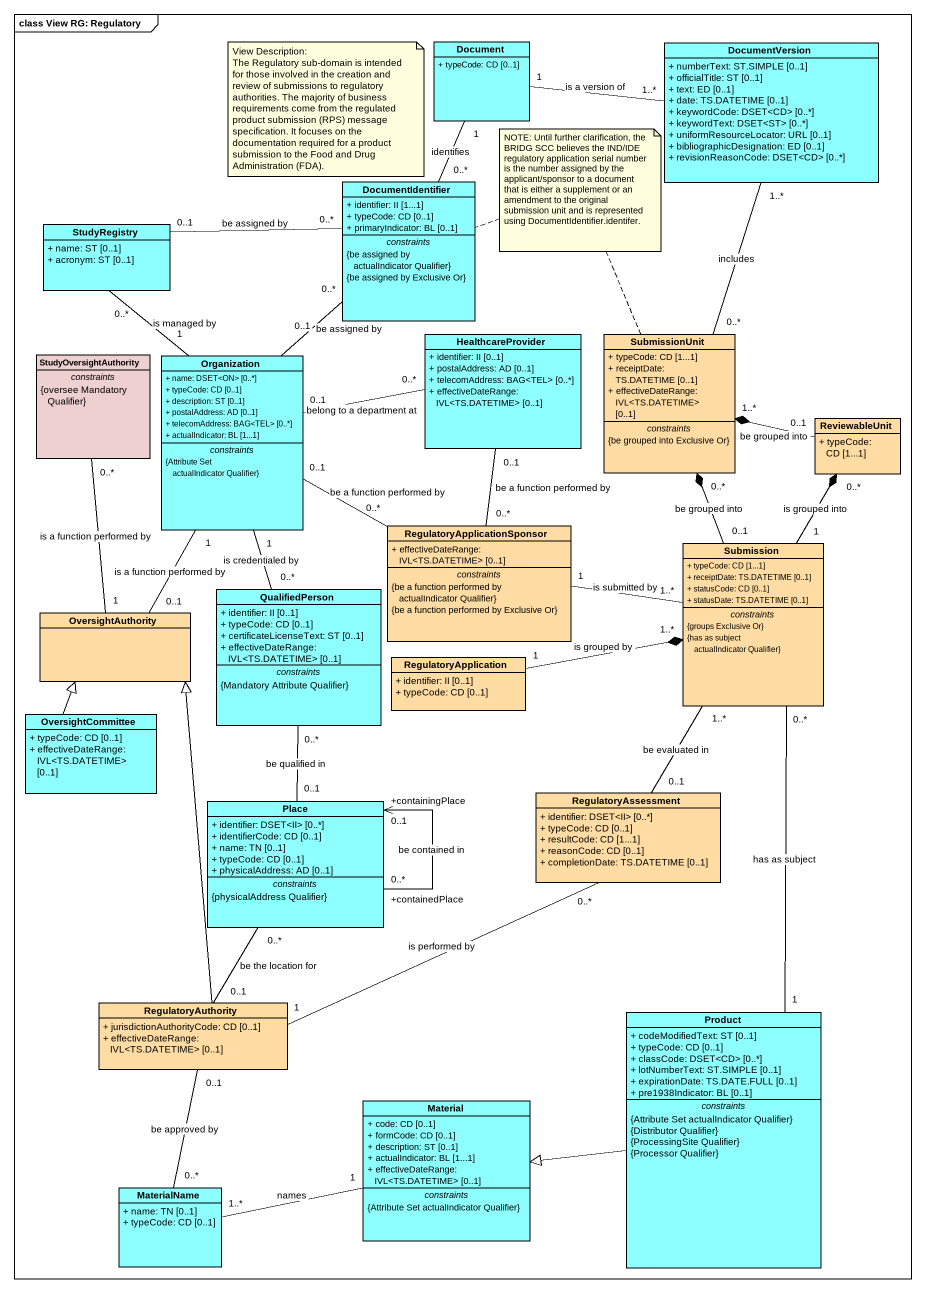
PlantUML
@startuml
mainframe class View RG: Regulatory
hide circle
hide empty members
skinparam classAttributeIconSize 0
class Document #8EFFFF {
  + typeCode: CD [0..1]
}
class DocumentVersion #8EFFFF {
  + numberText: ST.SIMPLE [0..1]
  + officialTitle: ST [0..1]
  + text: ED [0..1]
  + date: TS.DATETIME [0..1]
  + keywordCode: DSET<CD> [0..*]
  + keywordText: DSET<ST> [0..*]
  + uniformResourceLocator: URL [0..1]
  + bibliographicDesignation: ED [0..1]
  + revisionReasonCode: DSET<CD> [0..*]
}
class DocumentIdentifier #8EFFFF {
  + identifier: II [1...1]
  + typeCode: CD [0..1]
  + primaryIndicator: BL [0..1]
  -- constraints --
  {be assigned by actualIndicator Qualifier}
  {be assigned by Exclusive Or}
}
class StudyRegistry #8EFFFF {
  + name: ST [0..1]
  + acronym: ST [0..1]
}
class HealthcareProvider #8EFFFF {
  + identifier: II [0..1]
  + postalAddress: AD [0..1]
  + telecomAddress: BAG<TEL> [0..*]
  + effectiveDateRange: IVL<TS.DATETIME> [0..1]
}
class SubmissionUnit #FEDCA3 {
  + typeCode: CD [1...1]
  + receiptDate: TS.DATETIME [0..1]
  + effectiveDateRange: IVL<TS.DATETIME> [0..1]
  -- constraints --
  {be grouped into Exclusive Or}
}
class StudyOversightAuthority #EED0D0 {
  -- constraints --
  {oversee Mandatory Qualifier}
}
class Organization #8EFFFF {
  + name: DSET<ON> [0..*]
  + typeCode: CD [0..1]
  + description: ST [0..1]
  + postalAddress: AD [0..1]
  + telecomAddress: BAG<TEL> [0..*]
  + actualIndicator: BL [1...1]
  -- constraints --
  {Attribute Set actualIndicator Qualifier}
}
class ReviewableUnit #FEDCA3 {
  + typeCode: CD [1...1]
}
class RegulatoryApplicationSponsor #FEDCA3 {
  + effectiveDateRange: IVL<TS.DATETIME> [0..1]
  -- constraints --
  {be a function performed by actualIndicator Qualifier}
  {be a function performed by Exclusive Or}
}
class Submission #FEDCA3 {
  + typeCode: CD [1...1]
  + receiptDate: TS.DATETIME [0..1]
  + statusCode: CD [0..1]
  + statusDate: TS.DATETIME [0..1]
  -- constraints --
  {groups Exclusive Or}
  {has as subject actualIndicator Qualifier}
}
class OversightAuthority #FEDCA3
class QualifiedPerson #8EFFFF {
  + identifier: II [0..1]
  + typeCode: CD [0..1]
  + certificateLicenseText: ST [0..1]
  + effectiveDateRange: IVL<TS.DATETIME> [0..1]
  -- constraints --
  {Mandatory Attribute Qualifier}
}
class RegulatoryApplication #FEDCA3 {
  + identifier: II [0..1]
  + typeCode: CD [0..1]
}
class OversightCommittee #8EFFFF {
  + typeCode: CD [0..1]
  + effectiveDateRange: IVL<TS.DATETIME> [0..1]
}
class Place #8EFFFF {
  + identifier: DSET<II> [0..*]
  + identifierCode: CD [0..1]
  + name: TN [0..1]
  + typeCode: CD [0..1]
  + physicalAddress: AD [0..1]
  -- constraints --
  {physicalAddress Qualifier}
}
class RegulatoryAssessment #FEDCA3 {
  + identifier: DSET<II> [0..*]
  + typeCode: CD [0..1]
  + resultCode: CD [1...1]
  + reasonCode: CD [0..1]
  + completionDate: TS.DATETIME [0..1]
}
class RegulatoryAuthority #FEDCA3 {
  + jurisdictionAuthorityCode: CD [0..1]
  + effectiveDateRange: IVL<TS.DATETIME> [0..1]
}
class Product #8EFFFF {
  + codeModifiedText: ST [0..1]
  + typeCode: CD [0..1]
  + classCode: DSET<CD> [0..*]
  + lotNumberText: ST.SIMPLE [0..1]
  + expirationDate: TS.DATE.FULL [0..1]
  + pre1938Indicator: BL [0..1]
  -- constraints --
  {Attribute Set actualIndicator Qualifier}
  {Distributor Qualifier}
  {ProcessingSite Qualifier}
  {Processor Qualifier}
}
class Material #8EFFFF {
  + code: CD [0..1]
  + formCode: CD [0..1]
  + description: ST [0..1]
  + actualIndicator: BL [1...1]
  + effectiveDateRange: IVL<TS.DATETIME> [0..1]
  -- constraints --
  {Attribute Set actualIndicator Qualifier}
}
class MaterialName #8EFFFF {
  + name: TN [0..1]
  + typeCode: CD [0..1]
}
DocumentVersion "1..*" -left- "1" Document : is a version of
DocumentIdentifier "0..*" -up- "1" Document : identifies
DocumentIdentifier "0..*" -left- "0..1" StudyRegistry : be assigned by
DocumentIdentifier "0..*" -- "0..1" Organization : be assigned by
StudyRegistry "0..*" -- "1" Organization : is managed by
HealthcareProvider "0..*" -left- "0..1" Organization : belong to a department at
SubmissionUnit "0..*" -up- "1..*" DocumentVersion : includes
SubmissionUnit "1..*" *-right- "0..1" ReviewableUnit : be grouped into
SubmissionUnit "0..*" *-- "0..1" Submission : be grouped into
StudyOversightAuthority "0..*" -- "1" OversightAuthority : is a function performed by
ReviewableUnit "0..*" *-- "1" Submission : is grouped into
RegulatoryApplicationSponsor "0..*" -up- "0..1" HealthcareProvider : be a function performed by
RegulatoryApplicationSponsor "0..*" -left- "0..1" Organization : be a function performed by
Submission "1..*" -left- "1" RegulatoryApplicationSponsor : is submitted by
Submission "1..*" *-left- "1" RegulatoryApplication : is grouped by
Submission "1..*" -- "0..1" RegulatoryAssessment : be evaluated in
Submission "0..*" -- "1" Product : has as subject
OversightAuthority "0..1" -up- "1" Organization : is a function performed by
QualifiedPerson "0..*" -up- "1" Organization : is credentialed by
QualifiedPerson "0..*" -- "0..1" Place : be qualified in
OversightCommittee -up-|> OversightAuthority
Place "+containedPlace\n0..*" --> "+containingPlace\n0..1" Place : be contained in
Place "0..*" -- "0..1" RegulatoryAuthority : be the location for
RegulatoryAssessment "0..*" -left- "1" RegulatoryAuthority : is performed by
RegulatoryAuthority -up-|> OversightAuthority
Product -left-|> Material
MaterialName "0..*" -up- "0..1" RegulatoryAuthority : be approved by
MaterialName "1..*" -right- "1" Material : names
note as N1
  View Description:
  The Regulatory sub-domain is intended for those involved in the creation and review of submissions to regulatory authorities. The majority of business requirements come from the regulated product submission (RPS) message specification. It focuses on the documentation required for a product submission to the Food and Drug Administration (FDA).
end note
note as N2
  NOTE: Until further clarification, the BRIDG SCC believes the IND/IDE regulatory application serial number is the number assigned by the applicant/sponsor to a document that is either a supplement or an amendment to the original submission unit and is represented using DocumentIdentifier.identifer.
end note
N2 .. DocumentIdentifier
N2 .. SubmissionUnit
@enduml
